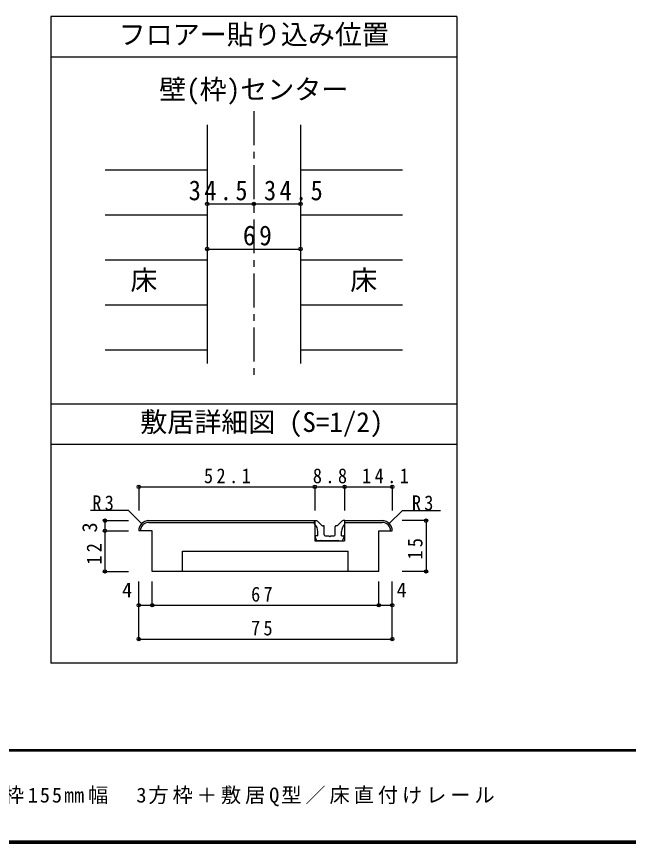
# Model space of a CAD drawing. Units: millimetres at full size, sheet at 1:5, with parts at other scales. Extents: x -973 to 977, y -718 to 696.
# Drawn here: x -471 to -19, y -701 to -90 of the extents above; entities that cross this region are included whole.
import ezdxf
from ezdxf.enums import TextEntityAlignment as Align

# ---------------------------------------------------------------- set-up
doc = ezdxf.new("R2010")
doc.units = ezdxf.units.MM
doc.header["$LTSCALE"] = 5
doc.header["$PDMODE"] = 32
doc.header["$PDSIZE"] = 2.5
doc.linetypes.add('CHAIN1', pattern=[8, 5, -1, 1, -1])
for name, color, linetype in [('0-1_通り芯', 4, 'CHAIN1'), ('0-3_仕上げ', 2, 'Continuous'), ('0-4_枠', 3, 'Continuous'), ('0-A_文字', 7, 'Continuous'), ('0-B_寸法', 7, 'Continuous'), ('1-4_枠', 3, 'Continuous'), ('1-7_金物', 7, 'Continuous'), ('1-B_寸法', 7, 'Continuous'), ('F-1_枠', 6, 'Continuous'), ('F-A_文字', 7, 'Continuous')]:
    doc.layers.add(name, color=color, linetype=linetype)
doc.styles.add('ＭＳ ゴシック', font='')
doc.styles.get('ＭＳ ゴシック').set_extended_font_data('MS Gothic')

msp = doc.modelspace()

# ---------------------------------------------------------------- linework, layer by layer
at = {"layer": '0-1_通り芯'}
msp.add_line((-295.746, -159.5), (-295.746, -356.007), dxfattribs=at)
at = {"layer": '0-3_仕上げ', "color": 4}
for p, q in [((-405.746, -202.801), (-330.246, -202.801)), ((-261.246, -202.801), (-185.746, -202.801)), ((-405.746, -236.103), (-330.246, -236.103)), ((-261.246, -236.103), (-185.746, -236.103)), ((-405.746, -269.404), (-330.246, -269.404)), ((-261.246, -269.404), (-185.746, -269.404)), ((-405.746, -302.706), (-330.246, -302.706)), ((-261.246, -302.706), (-185.746, -302.706)), ((-405.746, -336.007), (-330.246, -336.007)), ((-261.246, -336.007), (-185.746, -336.007))]:
    msp.add_line(p, q, dxfattribs=at)
at = {"layer": '0-4_枠'}
for p, q in [((-330.246, -169.5), (-330.246, -346.007)), ((-261.246, -169.5), (-261.246, -346.007))]:
    msp.add_line(p, q, dxfattribs=at)
at = {"layer": '0-A_文字', "color": 3}
for p, q in [((-145.746, -89.5), (-445.746, -89.5)), ((-445.746, -89.5), (-445.746, -567.5)), ((-145.746, -89.5), (-145.746, -567.5)), ((-145.746, -119.5), (-445.746, -119.5)), ((-145.746, -376.007), (-445.746, -376.007)), ((-145.746, -406.007), (-445.746, -406.007)), ((-145.746, -567.5), (-445.746, -567.5))]:
    msp.add_line(p, q, dxfattribs=at)
at = {"layer": '0-B_寸法', "color": 4}
for p, q in [((-330.246, -228.062), (-295.746, -228.062)), ((-295.746, -228.062), (-261.246, -228.062)), ((-330.246, -261.363), (-261.246, -261.363))]:
    msp.add_line(p, q, dxfattribs=at)
at = {"layer": '0-B_寸法'}
for p in [(-330.246, -228.062), (-295.746, -228.062), (-261.246, -228.062), (-330.246, -261.363), (-261.246, -261.363)]:
    msp.add_point(p, dxfattribs=at)
at = {"layer": '1-4_枠'}
for p, q in [((-373.377, -462.188), (-250.627, -462.188)), ((-373.377, -463.438), (-250.627, -463.438)), ((-250.627, -462.188), (-250.627, -477.188)), ((-228.627, -462.188), (-200.877, -462.188)), ((-228.627, -462.188), (-228.627, -477.188)), ((-228.627, -463.438), (-200.877, -463.438)), ((-250.627, -477.188), (-228.627, -477.188)), ((-348.377, -484.688), (-225.877, -484.688)), ((-348.377, -499.688), (-348.377, -484.688)), ((-225.877, -499.688), (-225.877, -484.688)), ((-203.377, -499.688), (-370.877, -499.688))]:
    msp.add_line(p, q, dxfattribs=at)
for points in [[(-370.877, -499.688), (-370.877, -469.688), (-380.877, -469.688)], [(-203.377, -499.688), (-203.377, -469.688), (-193.377, -469.688)]]:
    msp.add_lwpolyline(points, dxfattribs=at)
for centre, radius, start, end in [((-373.377, -469.688), 7.5, 90, 180), ((-373.377, -469.688), 6.25, 90, 180), ((-200.877, -469.688), 7.5, 0, 90), ((-200.877, -469.688), 6.25, 0, 90)]:
    msp.add_arc(centre, radius, start, end, dxfattribs=at)
at = {"layer": '1-7_金物'}
for p, q in [((-245.472, -465.719), (-248.636, -462.554)), ((-233.783, -465.719), (-230.618, -462.554)), ((-228.377, -462.188), (-229.734, -462.188)), ((-228.377, -464.688), (-228.377, -462.188)), ((-248.377, -473.438), (-248.377, -470.278)), ((-244.941, -465.938), (-244.127, -465.938)), ((-243.627, -472.688), (-243.627, -466.438)), ((-235.627, -472.688), (-235.627, -466.438)), ((-234.313, -465.938), (-235.127, -465.938)), ((-230.877, -473.438), (-230.877, -470.278)), ((-248.377, -473.438), (-249.877, -473.438)), ((-242.877, -473.438), (-240.377, -473.438)), ((-240.377, -473.438), (-239.627, -474.188)), ((-239.627, -474.188), (-238.877, -473.438)), ((-238.877, -473.438), (-236.377, -473.438)), ((-233.377, -476.688), (-233.877, -477.188)), ((-232.877, -477.188), (-233.377, -476.688)), ((-230.877, -473.438), (-229.377, -473.438)), ((-230.127, -477.188), (-228.912, -474.122)), ((-233.877, -477.188), (-245.377, -477.188)), ((-232.877, -477.188), (-230.127, -477.188))]:
    msp.add_line(p, q, dxfattribs=at)
for points in [[(-250.877, -464.688), (-250.877, -462.188), (-249.52, -462.188)], [(-246.377, -477.188), (-249.127, -477.188), (-250.342, -474.122)], [(-246.377, -477.188), (-245.877, -476.688), (-245.377, -477.188)]]:
    msp.add_lwpolyline(points, dxfattribs=at)
for centre, radius, start, end in [((-249.52, -463.438), 1.25, 45, 90), ((-229.734, -463.438), 1.25, 90, 135), ((-255.877, -470.278), 7.5, 0, 48.19), ((-244.941, -465.188), 0.75, 225, 270), ((-244.127, -466.438), 0.5, 0, 90), ((-235.127, -466.438), 0.5, 90, 180), ((-234.313, -465.188), 0.75, 270, 315), ((-223.377, -470.278), 7.5, 131.81, 180), ((-249.877, -473.938), 0.5, 90, 201.616), ((-242.877, -472.688), 0.75, 180, 270), ((-236.377, -472.688), 0.75, 270, 0), ((-229.377, -473.938), 0.5, 338.384, 90)]:
    msp.add_arc(centre, radius, start, end, dxfattribs=at)
at = {"layer": '1-B_寸法', "color": 4}
for p, q in [((-380.877, -437.188), (-380.877, -454.688)), ((-380.877, -437.188), (-250.627, -437.188)), ((-250.627, -437.188), (-228.627, -437.188)), ((-250.627, -437.188), (-250.627, -454.688)), ((-228.627, -437.188), (-193.377, -437.188)), ((-228.627, -437.188), (-228.627, -454.688)), ((-193.377, -437.188), (-193.377, -454.688)), ((-388.377, -454.688), (-416.414, -454.688)), ((-378.68, -464.385), (-388.377, -454.688)), ((-405.877, -462.188), (-405.877, -499.688)), ((-405.877, -462.188), (-388.377, -462.188)), ((-168.377, -462.188), (-186.09, -462.188)), ((-168.377, -462.188), (-168.377, -499.688)), ((-405.877, -469.688), (-388.377, -469.688)), ((-405.877, -499.688), (-388.377, -499.688)), ((-168.377, -499.688), (-186.09, -499.688)), ((-380.877, -524.688), (-380.877, -507.188)), ((-370.877, -524.688), (-370.877, -507.188)), ((-203.377, -524.688), (-203.377, -507.188)), ((-193.377, -524.688), (-193.377, -507.188)), ((-380.877, -549.688), (-380.877, -524.688)), ((-380.877, -524.688), (-193.377, -524.688)), ((-193.377, -549.688), (-193.377, -524.688)), ((-380.877, -549.688), (-193.377, -549.688))]:
    msp.add_line(p, q, dxfattribs=at)
msp.add_lwpolyline([(-195.574, -464.385), (-185.877, -454.688), (-157.637, -454.688)], dxfattribs=at)
at = {"layer": '1-B_寸法'}
for p in [(-380.877, -437.188), (-250.627, -437.188), (-228.627, -437.188), (-193.377, -437.188), (-405.877, -462.188), (-168.377, -462.188), (-405.877, -469.688), (-405.877, -499.688), (-168.377, -499.688), (-380.877, -524.688), (-370.877, -524.688), (-203.377, -524.688), (-193.377, -524.688), (-380.877, -549.688), (-193.377, -549.688)]:
    msp.add_point(p, dxfattribs=at)
at = {"layer": 'F-1_枠'}
for p, q in [((976.653, -631.667), (-973.347, -631.667)), ((976.653, -632.5), (-973.347, -632.5)), ((976.653, -699.167), (-973.347, -699.167)), ((976.653, -700), (-973.347, -700)), ((976.653, -700.833), (-973.347, -700.833))]:
    msp.add_line(p, q, dxfattribs=at)

# ---------------------------------------------------------------- texts
at = {"layer": '0-A_文字', "style": 'ＭＳ ゴシック'}
for s, p in [('フロアー貼り込み位置', (-395.746, -114.5)), ('壁(枠)センター', (-365.746, -155.091)), ('床', (-386.996, -296.055)), ('床', (-224.496, -296.055)), ('敷居詳細図 (S=1/2)', (-379.755, -401.007))]:
    msp.add_text(s, height=14.66, dxfattribs=at).set_placement(p, align=Align.BOTTOM_LEFT)
at = {"layer": '0-B_寸法', "char_height": 14.66, "attachment_point": 7, "style": 'ＭＳ ゴシック'}
for s, insert in [('\\T1.28;\\W0.9;34.5', (-343.864, -225.562)), ('\\T1.28;\\W0.9;34.5', (-288.227, -225.562)), ('\\T1.27;\\W0.95;69', (-303.871, -258.863))]:
    msp.add_mtext(s, dxfattribs=dict(at, insert=insert))
at = {"layer": '1-B_寸法', "style": 'ＭＳ ゴシック'}
msp.add_text('3', height=11, rotation=90, dxfattribs=at).set_placement((-408.377, -470.938), align=Align.BOTTOM_LEFT)
for p in [(-393.165, -522.188), (-190.189, -522.188)]:
    msp.add_text('4', height=11, dxfattribs=at).set_placement(p, align=Align.BOTTOM_LEFT)
at = {"layer": '1-B_寸法', "char_height": 11, "attachment_point": 7, "style": 'ＭＳ ゴシック'}
for s, insert in [('\\T1.38;\\W0.9;52.1', (-332.627, -434.688)), ('\\T1.38;\\W0.9;8.8', (-252.127, -434.688)), ('\\T1.38;\\W0.9;14.1', (-215.722, -434.688)), ('\\T1.36;\\W0.9;R3', (-415.164, -454.688)), ('\\T1.36;\\W0.9;R3', (-178.887, -454.688)), ('\\T1.36;\\W0.9;67', (-297.752, -522.188)), ('\\T1.36;\\W0.9;75', (-297.752, -547.188))]:
    msp.add_mtext(s, dxfattribs=dict(at, insert=insert))
at = {"layer": '1-B_寸法', "char_height": 11, "attachment_point": 7, "rotation": 90, "style": 'ＭＳ ゴシック'}
for s, insert in [('\\T1.36;\\W0.9;15', (-170.877, -490.938)), ('\\T1.36;\\W0.9;12', (-408.377, -494.688))]:
    msp.add_mtext(s, dxfattribs=dict(at, insert=insert))
at = {"layer": 'F-A_文字', "insert": (-846.68, -673.333), "char_height": 11, "attachment_point": 7, "style": 'ＭＳ ゴシック'}
msp.add_mtext('\\T1.19;ドレタス\u3000H24片引き戸（レールタイプ）固定枠155㎜幅\u30003方枠＋敷居Q型／床直付けレール', dxfattribs=at)

doc.saveas('drawing.dxf')
